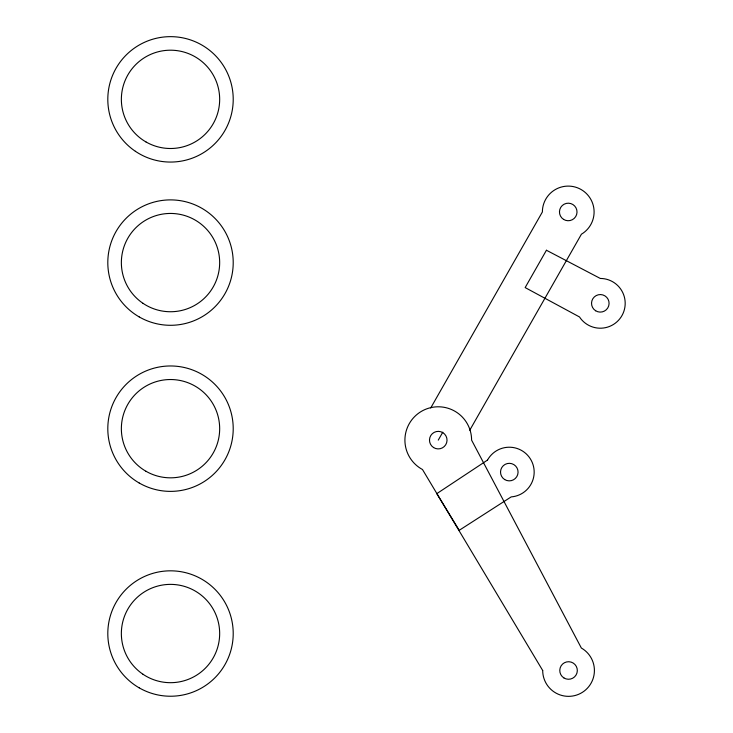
<?xml version="1.0" encoding="UTF-8"?>
<svg xmlns="http://www.w3.org/2000/svg" width="733" height="733" viewBox="0 0 733 733"><rect width="100%" height="100%" fill="white"/><g stroke="black" fill="none" stroke-linecap="round" stroke-linejoin="round"><path stroke-width="1.1" d="M430.711 407.988L542.383 211.965A25.857 25.857 0 0 1 581.04 189.49A25.857 25.857 0 0 1 581.425 234.203L469.752 430.234M438.261 440.139L442.787 432.186M546.433 250.246L525.158 287.583L579.501 316.958A24.876 24.876 0 0 0 622.198 315.163A24.876 24.876 0 0 0 600.309 278.458L546.433 250.246M487.509 460.077L436.795 493.648L459.224 530.307L511.185 496.901A24.876 24.876 0 0 0 530.216 458.638A24.876 24.876 0 0 0 487.509 460.077M542.695 670.493L422.483 469.514A33.342 33.342 0 0 1 406.696 429.382A33.342 33.342 0 0 1 443.712 407.236A33.342 33.342 0 0 1 471.603 440.139L581.351 648.027A25.857 25.857 0 0 1 592.887 679.244A25.857 25.857 0 0 1 564.108 695.965A25.857 25.857 0 0 1 542.695 670.493M595.645 310.765A8.778 8.778 0 0 0 609.077 303.654A8.778 8.778 0 0 0 596.204 295.573A8.778 8.778 0 0 0 595.645 310.765M433.597 447.57A8.778 8.778 0 0 0 447.029 440.46A8.778 8.778 0 0 0 434.156 432.378A8.778 8.778 0 0 0 433.597 447.57M563.888 677.924A8.778 8.778 0 0 0 577.32 670.814A8.778 8.778 0 0 0 564.447 662.733A8.778 8.778 0 0 0 563.888 677.924M563.576 219.396A8.778 8.778 0 0 0 577.008 212.286A8.778 8.778 0 0 0 564.135 204.205A8.778 8.778 0 0 0 563.576 219.396M504.689 479.565A8.778 8.778 0 0 0 518.066 472.345A8.778 8.778 0 0 0 505.129 464.374A8.778 8.778 0 0 0 504.689 479.565M135.367 151.282A62.699 62.699 0 0 0 233.057 103.829A62.699 62.699 0 0 0 143.118 42.954A62.699 62.699 0 0 0 135.367 151.282M145.94 141.918A49.157 49.157 0 0 0 219.671 99.349A49.157 49.157 0 0 0 145.94 56.78A49.157 49.157 0 0 0 145.94 141.918M139.16 482.974A62.699 62.699 0 0 0 233.213 428.677A62.699 62.699 0 0 0 139.16 374.371A62.699 62.699 0 0 0 139.16 482.974M145.94 471.246A49.157 49.157 0 0 0 219.671 428.677A49.157 49.157 0 0 0 145.94 386.108A49.157 49.157 0 0 0 145.94 471.246M139.16 316.894A62.699 62.699 0 0 0 233.213 262.588A62.699 62.699 0 0 0 139.16 208.291A62.699 62.699 0 0 0 139.16 316.894M142.962 303.297A49.157 49.157 0 0 0 219.543 266.097A49.157 49.157 0 0 0 149.037 218.379A49.157 49.157 0 0 0 142.962 303.297M139.16 687.829A62.699 62.699 0 0 0 233.213 633.532A62.699 62.699 0 0 0 139.16 579.226A62.699 62.699 0 0 0 139.16 687.829M142.962 674.241A49.157 49.157 0 0 0 219.543 637.041A49.157 49.157 0 0 0 149.037 589.314A49.157 49.157 0 0 0 142.962 674.241"/></g></svg>
